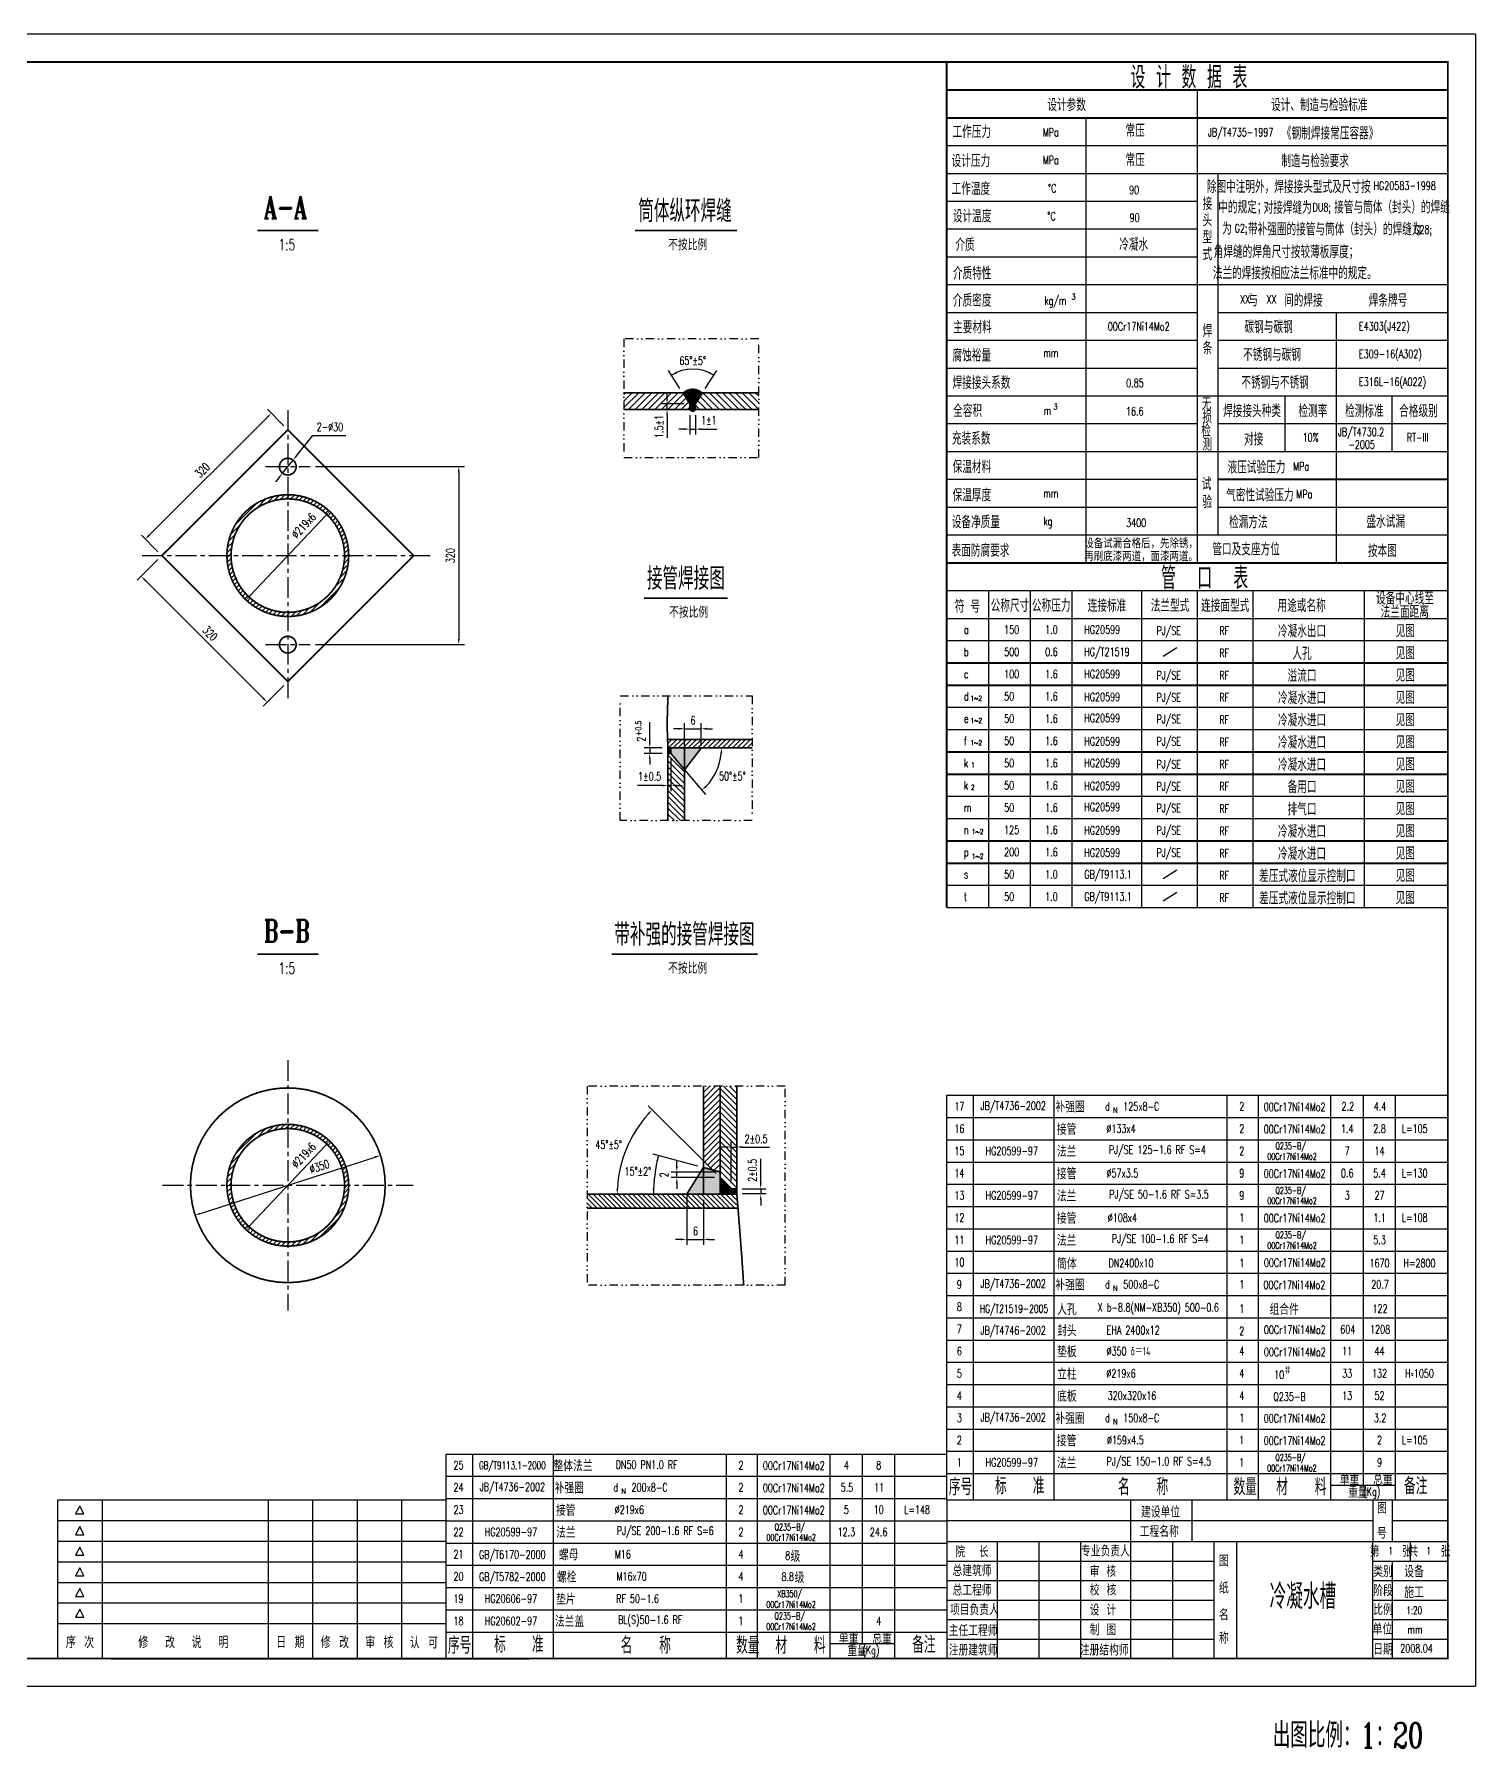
# Model space of a CAD drawing. Extents: x 37280 to 54100, y -24210 to -11888.
# Drawn here: x 43740 to 54100, y -24210 to -11888 of the extents above; entities that cross this region are included whole.
import ezdxf
from ezdxf.enums import TextEntityAlignment as Align

# ---------------------------------------------------------------- set-up
doc = ezdxf.new("R2010")
doc.units = 0
doc.header["$LTSCALE"] = 120
doc.header["$MEASUREMENT"] = 0
doc.linetypes.add('CENTER', pattern=[2, 1.25, -0.25, 0.25, -0.25])
doc.linetypes.add('DIVIDE', pattern=[1.25, 0.5, -0.25, 0, -0.25, 0, -0.25])
doc.layers.get('0').update_dxf_attribs({"linetype": 'CONTINUOUS'})
for name, color, linetype in [('20', 121, 'CONTINUOUS'), ('3', 3, 'DIVIDE'), ('4', 1, 'CENTER'), ('LI', 3, 'CONTINUOUS'), ('PUB_DIM', 3, 'CONTINUOUS'), ('TAB', 7, 'CONTINUOUS'), ('TEXT', 7, 'CONTINUOUS')]:
    doc.layers.add(name, color=color, linetype=linetype)
doc.styles.add('_HZTXT', font='txt.shx', dxfattribs={"width": 0.8, "bigfont": 'HZTXT.shx'})
doc.styles.add('FS64F', font='romant', dxfattribs={"bigfont": 'FS64F'})
doc.styles.add('HZTXT', font='romanc.shx', dxfattribs={"width": 0.7, "bigfont": 'HZTXT.shx'})
doc.styles.add('R2', font='ROMANT', dxfattribs={"width": 0.7, "bigfont": 'HZTXT'})
doc.styles.add('RC', font='romanc', dxfattribs={"width": 0.7, "bigfont": 'hztxt'})
doc.styles.add('ROMANC', font='romanc', dxfattribs={"width": 0.7, "bigfont": 'hztxt'})
doc.styles.add('RS', font='romans', dxfattribs={"width": 0.7, "bigfont": 'hztxt'})
doc.styles.add('TK02', font='txt', dxfattribs={"bigfont": 'hztxt'})

msp = doc.modelspace()

# ---------------------------------------------------------------- hatches: boundary and pattern name
h = msp.add_hatch()
h.set_pattern_fill('ANSI31', color=256, scale=266.666667, style=0)
h.set_pattern_definition([(45, (-11223.78, 11125.86), (-23.570226, 23.570226), [])])
h.paths.add_polyline_path([(48452, -14586), (48452, -14546), (48406, -14466), (47978, -14466), (47978, -14586)])
h = msp.add_hatch()
h.set_pattern_fill('ANSI31', color=256, scale=266.666667, angle=90, style=0)
h.set_pattern_definition([(135, (-11223.78, 11125.86), (-23.570226, -23.570226), [])])
h.paths.add_polyline_path([(48947, -14586), (48947, -14466), (48538, -14466), (48492, -14546), (48492, -14586)])
h = msp.add_hatch()
h.set_pattern_fill('ANSI31', color=256, scale=200, style=0)
h.set_pattern_definition([(45, (-506.66, -5987.03), (-17.67767, 17.67767), [])])
h.paths.add_polyline_path([(45970, -15637), (46000, -15637, 0.414214), (45562, -15199), (45562, -15229, -0.414214)])
h.paths.add_polyline_path([(45562, -15229), (45562, -15199, 0.414214), (45124, -15637), (45154, -15637, -0.414214)])
h.paths.add_polyline_path([(45562, -16075), (45562, -16045, -0.414214), (45154, -15637), (45124, -15637, 0.414214)])
h.paths.add_polyline_path([(45562, -16045), (45562, -16075, 0.414214), (46000, -15637), (45970, -15637, -0.414214)])
h = msp.add_hatch()
h.set_pattern_fill('ANSI31', color=256, scale=200, style=0)
h.set_pattern_definition([(45, (9349.668, -28991.868), (-17.67767, 17.67767), [])])
h.paths.add_polyline_path([(48900, -17020), (48900, -16960), (48414, -16960), (48414, -17020)])
h.paths.add_polyline_path([(48294, -16960), (48294, -17020), (48414, -17020), (48414, -16960)])
h = msp.add_hatch()
h.set_pattern_fill('ANSI31', color=256, scale=240, angle=90, style=0)
h.set_pattern_definition([(135, (-35206.576, -23938.635), (-21.213203, -21.213203), [])])
h.paths.add_polyline_path([(48294, -17543), (48414, -17543), (48414, -17177), (48316, -17060), (48294, -17060)])
h = msp.add_hatch()
h.set_pattern_fill('ANSI31', color=256, scale=240, style=0)
h.set_pattern_definition([(45, (-33981.29, -24090.46), (-21.213203, 21.213203), [])])
h.paths.add_polyline_path([(48549, -19990), (48614, -20055), (48669, -20070), (48669, -19452), (48549, -19452)])
h = msp.add_hatch()
h.set_pattern_fill('ANSI31', color=256, scale=240, angle=90, style=0)
h.set_pattern_definition([(135, (-33981.29, -24090.46), (-21.213203, -21.213203), [])])
h.paths.add_polyline_path([(48789, -19452), (48669, -19452), (48669, -20110), (48749, -20190), (48789, -20190)])
h = msp.add_hatch()
h.set_pattern_fill('ANSI31', color=256, scale=200, style=0)
h.set_pattern_definition([(45, (-506.66, -10514.804), (-17.67767, 17.67767), [])])
h.paths.add_polyline_path([(45970, -20165), (46000, -20165, 0.414214), (45562, -19727), (45562, -19757, -0.414214)])
h.paths.add_polyline_path([(45562, -19757), (45562, -19727, 0.414214), (45124, -20165), (45154, -20165, -0.414214)])
h.paths.add_polyline_path([(45562, -20603), (45562, -20573, -0.414214), (45154, -20165), (45124, -20165, 0.414214)])
h.paths.add_polyline_path([(45562, -20573), (45562, -20603, 0.414214), (46000, -20165), (45970, -20165, -0.414214)])
h = msp.add_hatch()
h.set_pattern_fill('ANSI31', color=256, scale=200, angle=90, style=0)
h.set_pattern_definition([(135, (8855.85, -28422.796), (-17.67767, -17.67767), [])])
h.paths.add_polyline_path([(48211, -20230), (47714, -20230), (47714, -20330), (48429, -20330), (48429, -20230)])
h.paths.add_polyline_path([(48429, -20230), (48429, -20330), (48789, -20330), (48789, -20230)])

# ---------------------------------------------------------------- linework, layer by layer
at = {"color": 7, "lineweight": 40}
for p, q in [((50300, -16008), (50300, -12088)), ((50300, -12288), (53900, -12288)), ((50300, -12488), (53900, -12488)), ((52250, -15088), (53900, -15088)), ((50300, -15688), (53900, -15688)), ((50300, -18168), (50300, -15728)), ((50300, -16408), (53900, -16408)), ((50300, -16568), (53900, -16568)), ((50300, -17048), (53900, -17048)), ((50300, -17208), (53900, -17208)), ((50300, -17688), (53900, -17688)), ((50300, -17848), (53900, -17848))]:
    msp.add_line(p, q, dxfattribs=at)
at = {"color": 7}
for p, q in [((52100, -15688), (52100, -12288)), ((51300, -15688), (51300, -12488)), ((50300, -12688), (53900, -12688)), ((50300, -12888), (53900, -12888)), ((52250, -15488), (52250, -12888)), ((50300, -13088), (52100, -13088)), ((50300, -13288), (52100, -13288)), ((50300, -13488), (52100, -13488)), ((50300, -13688), (53900, -13688)), ((50300, -13888), (52100, -13888)), ((52250, -13888), (53900, -13888)), ((52250, -13888), (53900, -13888)), ((53100, -15688), (53100, -13888)), ((50300, -14088), (52100, -14088)), ((52250, -14088), (53900, -14088)), ((50300, -14288), (52100, -14288)), ((52250, -14288), (53900, -14288)), ((50300, -14488), (52100, -14488)), ((52100, -14488), (53900, -14488)), ((52730, -14888), (52730, -14488)), ((53500, -14888), (53500, -14488)), ((50300, -14688), (52100, -14688)), ((52250, -14688), (53900, -14688)), ((52250, -14688), (53900, -14688)), ((50300, -14888), (53900, -14888)), ((50300, -15088), (52100, -15088)), ((52250, -15088), (53900, -15088)), ((50300, -15288), (52100, -15288)), ((52250, -15288), (53900, -15288)), ((50300, -15488), (52100, -15488)), ((52100, -15488), (53900, -15488)), ((50300, -15888), (53900, -15888)), ((50600, -18168), (50600, -15888)), ((50900, -18168), (50900, -15888)), ((51200, -18168), (51200, -15888)), ((51700, -18168), (51700, -15888)), ((52100, -18168), (52100, -15888)), ((52500, -18168), (52500, -15888)), ((53300, -18168), (53300, -15888)), ((50300, -16088), (53900, -16088)), ((50300, -16248), (53900, -16248)), ((50300, -16728), (53900, -16728)), ((50300, -16888), (53900, -16888)), ((50300, -17368), (53900, -17368)), ((50300, -17528), (53900, -17528)), ((50300, -18008), (53900, -18008)), ((50300, -18168), (53900, -18168))]:
    msp.add_line(p, q, dxfattribs=at)
for p, q in [((48381, -14434), (48299, -14306)), ((48563, -14434), (48645, -14306)), ((48288, -14506), (48288, -14466)), ((45415, -14641), (44566, -15490)), ((45534, -14704), (45415, -14585)), ((48412, -14546), (48248, -14546)), ((48412, -14586), (48248, -14586)), ((48288, -14586), (48288, -14546)), ((48288, -14626), (48288, -14791)), ((48452, -14626), (48452, -14767)), ((48492, -14626), (48492, -14767)), ((45625, -14919), (45743, -14773)), ((45743, -14773), (45980, -14773)), ((48412, -14727), (48372, -14727)), ((48452, -14727), (48492, -14727)), ((48532, -14727), (48647, -14727)), ((45524, -15044), (45600, -14950)), ((45762, -14997), (46831, -14997)), ((45499, -15075), (45474, -15106)), ((46791, -15037), (46791, -16237)), ((45289, -15926), (45835, -15348)), ((44629, -15609), (44510, -15490)), ((44629, -15665), (44480, -15814)), ((44536, -15814), (45385, -16663)), ((45762, -16277), (46831, -16277)), ((51854, -16360), (51953, -16297)), ((45534, -16571), (45385, -16719)), ((48163, -16980), (48163, -16835)), ((48414, -17183), (48414, -16842)), ((48534, -17006), (48534, -16842)), ((48374, -16882), (48334, -16882)), ((48414, -16882), (48534, -16882)), ((48574, -16882), (48614, -16882)), ((48254, -17020), (48123, -17020)), ((48254, -17060), (48123, -17060)), ((48163, -17020), (48163, -17060)), ((48163, -17100), (48163, -17140)), ((48294, -17106), (48294, -17293)), ((48316, -17088), (48316, -17330)), ((48414, -17177), (48564, -17355)), ((48254, -17290), (48075, -17290)), ((48316, -17290), (48294, -17290)), ((48356, -17290), (48396, -17290)), ((51854, -17960), (51953, -17897)), ((51854, -18120), (51953, -18057)), ((50300, -22428), (50300, -19518)), ((50300, -19518), (53901, -19518)), ((50491, -22428), (50491, -19518)), ((51071, -22428), (51071, -19518)), ((52315, -22428), (52315, -19518)), ((52539, -22428), (52539, -19518)), ((53060, -22428), (53060, -19518)), ((53293, -22323), (53293, -19518)), ((53525, -22428), (53525, -19518)), ((48640, -20081), (48153, -19594)), ((50300, -19678), (53901, -19678)), ((50300, -19838), (53901, -19838)), ((45289, -20454), (45835, -19876)), ((48510, -20027), (48188, -19941)), ((48709, -19890), (48669, -19890)), ((48749, -20150), (48749, -19850)), ((48749, -19890), (48789, -19890)), ((48789, -20150), (48789, -19850)), ((48829, -19890), (49025, -19890)), ((44934, -20368), (46190, -19962)), ((48629, -20070), (48318, -20070)), ((48358, -20030), (48358, -19990)), ((48358, -20110), (48358, -20070)), ((48961, -20150), (48961, -19974)), ((50300, -19998), (53901, -19998)), ((48629, -20110), (48318, -20110)), ((48358, -20150), (48358, -20190)), ((48829, -20190), (49001, -20190)), ((48961, -20190), (48961, -20230)), ((50300, -20158), (53901, -20158)), ((48171, -20230), (47940, -20230)), ((48589, -20230), (48211, -20230)), ((48429, -20230), (48429, -20594)), ((48549, -20270), (48549, -20594)), ((48829, -20224), (49001, -20224)), ((48961, -20270), (48961, -20310)), ((50300, -20318), (53901, -20318)), ((48389, -20554), (48349, -20554)), ((48429, -20554), (48549, -20554)), ((48589, -20554), (48629, -20554)), ((50300, -20478), (53901, -20478)), ((50300, -20638), (53901, -20638)), ((50300, -20798), (53901, -20798)), ((50300, -20958), (53901, -20958)), ((50300, -21118), (53901, -21118)), ((50300, -21278), (53901, -21278)), ((50300, -21438), (53901, -21438)), ((50300, -21598), (53901, -21598)), ((50300, -21758), (53901, -21758)), ((50300, -21918), (53901, -21918)), ((46700, -22098), (50301, -22098)), ((46700, -23568), (46700, -22098)), ((46891, -23568), (46891, -22098)), ((47471, -23568), (47471, -22098)), ((48715, -23568), (48715, -22098)), ((48939, -23568), (48939, -22098)), ((49460, -23568), (49460, -22098)), ((49693, -23463), (49693, -22098)), ((49925, -23568), (49925, -22098)), ((50300, -22078), (53901, -22078)), ((46700, -22258), (50301, -22258)), ((50300, -22238), (53901, -22238)), ((46700, -22418), (50301, -22418)), ((53525, -22323), (53060, -22323)), ((50300, -22428), (53900, -22428)), ((51620, -22428), (51620, -23568)), ((52060, -22428), (52060, -22728)), ((53360, -22428), (53360, -22728)), ((53500, -22428), (53500, -22728)), ((53900, -22428), (53900, -23568)), ((46700, -22578), (50301, -22578)), ((53360, -22578), (50300, -22578)), ((53900, -22578), (53500, -22578)), ((46700, -22738), (50301, -22738)), ((50660, -22728), (50660, -23568)), ((50960, -22728), (50960, -23568)), ((51260, -22728), (51260, -23568)), ((51920, -22728), (51920, -23568)), ((52380, -22728), (52380, -23568)), ((53630, -22728), (53630, -22868)), ((46700, -22898), (50301, -22898)), ((50300, -22868), (52220, -22868)), ((53360, -22868), (53900, -22868)), ((53500, -22868), (53500, -23568)), ((50300, -23008), (52220, -23008)), ((53360, -23008), (53900, -23008)), ((46700, -23058), (50301, -23058)), ((50300, -23148), (52220, -23148)), ((53360, -23148), (53900, -23148)), ((46700, -23218), (50301, -23218)), ((50300, -23288), (52220, -23288)), ((53360, -23288), (53900, -23288)), ((46700, -23378), (50301, -23378)), ((49925, -23463), (49460, -23463)), ((50300, -23428), (52220, -23428)), ((53360, -23428), (53900, -23428)), ((44295, -23572), (50300, -23568))]:
    msp.add_line(p, q)
for points, const_width in [([(45343, -13299), (45782, -13299)], 12), ([(48057, -13299), (48790, -13299)], 12), ([(47978, -14466), (48947, -14466)], 12), ([(48452, -14546), (48403, -14468)], 12), ([(48492, -14546), (48542, -14468)], 12), ([(47978, -14586), (48947, -14586)], 12), ([(48452, -14546), (48452, -14586)], 12), ([(48452, -14546), (48492, -14546)], 12), ([(48492, -14546), (48492, -14586)], 12), ([(48122, -15942), (48724, -15942)], 12), ([(48900, -16960), (48294, -16960)], 12), ([(48294, -17020), (48294, -17543)], 12), ([(48900, -17020), (48294, -17020)], 12), ([(48316, -17060), (48294, -17060)], 12), ([(48316, -17020), (48316, -17060)], 12), ([(48316, -17060), (48414, -17177)], 12), ([(48534, -17020), (48414, -17177)], 12), ([(45343, -18502), (45782, -18502)], 12), ([(47889, -18502), (48939, -18502)], 12), ([(48789, -19452), (48789, -20230)], 12), ([(48549, -20037), (48429, -20230)], 12), ([(48669, -20070), (48549, -20037)], 12), ([(48749, -20190), (48669, -20110)], 12), ([(48749, -20190), (48749, -20230)], 12), ([(48749, -20190), (48789, -20190)], 12), ([(47714, -20230), (48789, -20230)], 12), ([(47714, -20330), (48798, -20330)], 12), ([(50300, -22428), (50300, -23568)], 10), ([(50300, -22428), (53900, -22428)], 10), ([(50300, -22728), (53900, -22728)], 10), ([(52220, -22728), (52220, -23568)], 10), ([(53360, -22728), (53360, -23568)], 10)]:
    msp.add_lwpolyline(points, dxfattribs=dict(const_width=const_width))
at = {"const_width": 12}
for points in [[(48538, -14466, 0.379673), (48406, -14466, 2.633843)], [(48492, -14586, -0.565762), (48452, -14586, 0.565762)], [(45622, -14997, -1), (45502, -14997, -1), (45622, -14997, 1)], [(46000, -15637, 1), (45124, -15637, 1), (46000, -15637, -1)], [(45622, -16277, 1), (45502, -16277, 1), (45622, -16277, -1)], [(48294, -17020, -0.02784), (48295, -16646, -0.02784)], [(46000, -20165, 1), (45124, -20165, 1), (46000, -20165, -1)], [(48789, -20224, -0.005145), (48839, -20884, -0.005145)]]:
    msp.add_lwpolyline(points, format="xyb", dxfattribs=at)
msp.add_lwpolyline([(46467, -15637), (45562, -14732), (44657, -15637), (45562, -16542)], close=True, dxfattribs=at)
for points in [[(45970, -15637, 12, 12, 1), (45154, -15637, 12, 12, 1)], [(46262, -20165, 12, 12, 1), (44862, -20165, 12, 12, 1)], [(45970, -20165, 12, 12, 1), (45154, -20165, 12, 12, 1)]]:
    msp.add_lwpolyline(points, format="xyseb", close=True)
for points in [[(48414, -17020, 12, 12, 0), (48414, -17543, 12, 12, 0)], [(48549, -19452, 12, 12, 0), (48549, -20230, 12, 12, 0)], [(48669, -19452, 12, 12, 0), (48669, -20230, 12, 12, 0)]]:
    msp.add_lwpolyline(points, format="xyseb")
for centre, radius, start, end in [((48472, -14581), 285, 57.8509, 122.1491), ((48282, -17020), 398, 315.8426, 354.2349), ((48789, -20230), 859, 137.6681, 177.3319), ((49266, -20230), 1076, 165, 180)]:
    msp.add_arc(centre, radius, start, end)
for points in [[(48359, -14326), (48353, -14315), (48321, -14340)], [(48592, -14315), (48586, -14326), (48624, -14340)], [(48281, -14506), (48294, -14506), (48288, -14546)], [(48406, -14466), (48472, -14466), (48472, -14441)], [(48452, -14546), (48492, -14546), (48406, -14466), (48538, -14466)], [(48472, -14441), (48472, -14466), (48538, -14466)], [(48538, -14466), (48538, -14466), (48538, -14466)], [(45410, -14637), (45419, -14646), (45443, -14613)], [(48281, -14626), (48294, -14626), (48288, -14586)], [(48452, -14586), (48492, -14586), (48452, -14546), (48492, -14546)], [(48412, -14721), (48412, -14734), (48452, -14727)], [(48532, -14721), (48532, -14734), (48492, -14727)], [(45620, -14915), (45630, -14923), (45600, -14950)], [(46784, -15037), (46797, -15037), (46791, -14997)], [(45494, -15071), (45504, -15079), (45524, -15044)], [(45830, -15343), (45840, -15352), (45863, -15319)], [(44561, -15485), (44571, -15495), (44538, -15518)], [(44541, -15810), (44532, -15819), (44508, -15786)], [(45284, -15922), (45294, -15931), (45261, -15956)], [(46784, -16237), (46797, -16237), (46791, -16277)], [(45390, -16658), (45380, -16668), (45413, -16691)], [(48374, -16875), (48374, -16889), (48414, -16882)], [(48574, -16875), (48574, -16889), (48534, -16882)], [(48157, -16980), (48170, -16980), (48163, -17020)], [(48157, -17100), (48170, -17100), (48163, -17060)], [(48294, -17020), (48294, -17060), (48316, -17020), (48316, -17060)], [(48316, -17020), (48316, -17060), (48534, -17020), (48414, -17177)], [(48671, -17060), (48685, -17060), (48680, -17020)], [(48254, -17297), (48254, -17284), (48294, -17290)], [(48356, -17297), (48356, -17284), (48316, -17290)], [(48572, -17302), (48563, -17292), (48538, -17324)], [(48149, -19646), (48158, -19656), (48181, -19622)], [(45830, -19871), (45840, -19880), (45863, -19846)], [(46188, -19956), (46192, -19969), (46228, -19950)], [(48223, -19991), (48210, -19988), (48226, -19951)], [(48709, -19883), (48709, -19897), (48749, -19890)], [(48829, -19883), (48829, -19897), (48789, -19890)], [(48352, -20030), (48365, -20030), (48358, -20070)], [(48429, -20230), (48549, -20037), (48669, -20230), (48669, -20070)], [(47937, -20190), (47924, -20189), (47930, -20230)], [(48184, -20189), (48197, -20190), (48190, -20230)], [(48352, -20150), (48365, -20150), (48358, -20110)], [(48669, -20230), (48669, -20110), (48750, -20230), (48753, -20190)], [(48753, -20230), (48753, -20190), (48789, -20224), (48789, -20190)], [(48955, -20150), (48968, -20150), (48961, -20190)], [(48955, -20270), (48968, -20270), (48961, -20230)], [(44932, -20361), (44936, -20374), (44896, -20380)], [(45284, -20450), (45294, -20459), (45261, -20483)], [(48389, -20548), (48389, -20561), (48429, -20554)], [(48589, -20548), (48589, -20561), (48549, -20554)]]:
    msp.add_solid(points)
at = {"layer": '3'}
for p, q in [((48947, -14077), (47978, -14077)), ((47978, -14077), (47978, -14932)), ((48947, -14932), (48947, -14077)), ((47978, -14932), (48947, -14932)), ((47952, -16646), (48900, -16646)), ((47952, -17543), (47952, -16646)), ((48900, -16646), (48900, -17543)), ((48900, -17543), (47952, -17543)), ((47714, -19452), (47714, -20884)), ((49136, -19452), (47714, -19452)), ((49136, -20884), (49136, -19452)), ((49136, -20884), (47714, -20884))]:
    msp.add_line(p, q, dxfattribs=at)
at = {"layer": '4'}
for p, q in [((45562, -14591), (45562, -16684)), ((45402, -14997), (45722, -14997)), ((44515, -15637), (46609, -15637)), ((45402, -16277), (45722, -16277)), ((45562, -19265), (45562, -21065)), ((44662, -20165), (46462, -20165))]:
    msp.add_line(p, q, dxfattribs=at)
at = {"layer": 'PUB_DIM'}
for points in [[(44036, -22529), (44096, -22529), (44066, -22472), (44066, -22472)], [(44036, -22678), (44096, -22678), (44066, -22620), (44066, -22620)], [(44036, -22826), (44096, -22826), (44066, -22768), (44066, -22768)], [(44036, -22974), (44096, -22974), (44066, -22916), (44066, -22916)], [(44036, -23122), (44096, -23122), (44066, -23065), (44066, -23065)], [(44036, -23270), (44096, -23270), (44066, -23213), (44066, -23213)]]:
    msp.add_lwpolyline(points, close=True, dxfattribs=at)
at = {"layer": 'TAB'}
for p, q in [((54100, -11888), (37280, -11888)), ((54100, -11888), (54100, -23768)), ((43908, -22428), (46700, -22428)), ((43908, -23568), (43908, -22428)), ((44228, -22428), (44228, -23568)), ((45420, -22428), (45420, -23568)), ((45740, -22428), (45740, -23568)), ((46060, -22428), (46060, -23568)), ((46380, -22428), (46380, -23568)), ((43908, -22576), (46700, -22576)), ((43908, -22724), (46700, -22724)), ((43908, -22872), (46700, -22872)), ((43908, -23021), (46700, -23021)), ((43908, -23169), (46700, -23169)), ((43908, -23317), (46700, -23317)), ((37280, -23768), (54100, -23768))]:
    msp.add_line(p, q, dxfattribs=at)
at = {"layer": 'TAB', "const_width": 14}
msp.add_lwpolyline([(37780, -23568), (53900, -23568), (53900, -12088), (37780, -12088)], close=True, dxfattribs=at)

# ---------------------------------------------------------------- texts
at = {"width": 0.7}
for s, height, style, p in [('A-A', 160, 'R2', (45390, -13212)), ('筒体纵环焊缝', 160, 'R2', (48081, -13239)), ('1:5', 80, 'R2', (45494, -13441)), ('不按比例', 80, 'R2', (48296, -13441)), ('接管焊接图', 160, 'R2', (48143, -15882)), ('不按比例', 80, 'R2', (48303, -16084)), ('B-B', 160, 'R2', (45390, -18415)), ('带补强的接管焊接图', 160, 'R2', (47909, -18442)), ('1:5', 80, 'R2', (45494, -18644)), ('不按比例', 80, 'R2', (48296, -18644)), ('序号', 120, 'RS', (50313, -22394)), ('标   准', 120, 'RS', (50645, -22387)), (' 名   称', 120, 'RS', (51472, -22394)), (' 数量', 120, 'RS', (52302, -22394)), (' 材   料', 120, 'RS', (52609, -22394)), (' 单重', 80, 'RS', (53085, -22321)), (' 总重', 80, 'RS', (53325, -22321)), ('备注', 120, 'RS', (53585, -22388)), (' 重量', 80, 'RS', (53146, -22413)), ('冷凝水槽', 180, 'FS64F', (52619, -23212)), ('序号', 120, 'RS', (46713, -23534)), ('标   准', 120, 'RS', (47045, -23527)), (' 名   称', 120, 'RS', (47897, -23534)), (' 数量', 120, 'RS', (48727, -23534)), (' 材   料', 120, 'RS', (49009, -23534)), (' 单重', 80, 'RS', (49485, -23461)), (' 总重', 80, 'RS', (49725, -23461)), ('备注', 120, 'RS', (50050, -23528)), (' 重量', 80, 'RS', (49546, -23553)), ('出图比例：1：20', 180, 'RC', (52642, -24210))]:
    msp.add_text(s, height=height, dxfattribs=dict(at, style=style)).set_placement(p)
at = {"color": 7, "linetype": 'ByBlock', "style": 'RC', "width": 0.7}
for s, p in [('1', (53489, -22794)), ('1', (53762, -22794)), ('1:20', (53658, -23222))]:
    msp.add_text(s, height=54, dxfattribs=at).set_placement(p, align=Align.MIDDLE)
at = {"char_height": 60, "attachment_point": 5, "style": 'RC'}
for s, insert in [('65%%d±5%%D', (48472, -14235)), ('\\A1;1±1', (48588, -14663)), ('\\A1;2-%%c30', (45865, -14712)), ('2±0.5', (48928, -19832))]:
    msp.add_mtext(s, dxfattribs=dict(at, insert=insert))
for s, insert, rotation in [('1.5±1', (48230, -14709), 90), ('\\A1;320', (44948, -15023), 45), ('\\A1;%%c219x6', (45676, -15421), 46.6342), ('\\A1;320', (46731, -15637), 90), ('\\A1;320', (45003, -16196), 315), ('\\A1;%%c219x6', (45676, -19949), 46.6342), ('\\A1;%%c350', (45789, -20030), 17.8778), ('\\A1;2', (48267, -20090), 90)]:
    msp.add_mtext(s, dxfattribs=dict(at, insert=insert, rotation=rotation))
at = {"attachment_point": 1}
for s, insert, char_height, width, style in [('盛水试漏', (53315, -15347), 90, 492.06, 'RC'), ('N', (51494, -19605), 40, 104.57, 'ROMANC'), ('N', (51494, -20885), 40, 104.57, 'ROMANC'), ('N', (51494, -21845), 40, 104.57, 'ROMANC'), ('N', (47960, -22345), 40, 104.57, 'ROMANC')]:
    msp.add_mtext(s, dxfattribs=dict(at, insert=insert, char_height=char_height, width=width, style=style))
at = {"color": 7, "attachment_point": 5, "rotation": 90, "style": 'ROMANC'}
for s, insert, char_height in [('+0.5', (48082, -16879), 40), ('\\A1;2', (48103, -16957), 60), ('2±0.5', (48901, -20058), 60)]:
    msp.add_mtext(s, dxfattribs=dict(at, insert=insert, char_height=char_height))
at = {"color": 7, "char_height": 60, "attachment_point": 5, "style": 'ROMANC'}
for s, insert in [('\\A1;6', (48474, -16822)), ('1±0.5', (48163, -17224)), ('50%%D±5%%d', (48757, -17223)), ('45%%D±5%%d', (47868, -19873)), ('15%%D±2%%d', (48078, -20065)), ('\\A1;6', (48493, -20494))]:
    msp.add_mtext(s, dxfattribs=dict(at, insert=insert))
at = {"layer": '20', "color": 7, "style": 'ROMANC', "width": 0.7}
for s, height, p in [('MPa ', 60, (50988, -12622)), ('常压', 90, (51584, -12626)), ('JB/T4735-1997', 60, (52176, -12622)), ('MPa ', 60, (50988, -12822)), ('常压', 90, (51584, -12837)), (' %%dC', 60, (50998, -13025)), ('90', 60, (51609, -13037)), ('HG20583-1998', 60, (53366, -13007)), ('%%dC', 60, (51022, -13226)), ('90', 60, (51613, -13237)), ('DU8;', 60, (52928, -13162)), ('G2;', 60, (52368, -13313)), ('G28;', 60, (53658, -13322)), ('kg/m', 60, (51000, -13833)), ('3', 40, (51195, -13795)), ('XX', 60, (52407, -13825)), ('XX', 60, (52597, -13825)), ('00Cr17Ni14Mo2', 60, (51456, -14019)), ('E4303(J422)', 60, (53261, -14017)), ('mm ', 60, (50993, -14209)), ('E309-16(A302)', 60, (53261, -14217)), ('0.85', 60, (51588, -14426)), ('E316L-16(A022)', 60, (53261, -14417)), ('m', 60, (50996, -14624)), ('3', 40, (51065, -14586)), ('16.6', 60, (51587, -14629)), ('10%', 60, (52856, -14817)), ('JB/T4730.2', 60, (53110, -14777)), ('RT-III', 60, (53605, -14817)), ('-2005', 60, (53185, -14868)), ('MPa ', 60, (52788, -15025)), ('mm ', 60, (50993, -15219)), ('MPa ', 60, (52811, -15225)), ('kg', 60, (50993, -15419)), ('3400', 60, (51588, -15431)), ('150', 60, (50711, -16199)), ('1.0', 60, (51006, -16199)), ('HG20599', 60, (51287, -16199)), ('PJ/SE', 60, (51806, -16207)), ('a', 60, (50422, -16199)), ('RF', 60, (52258, -16207)), ('b', 60, (50422, -16359)), ('500', 60, (50711, -16359)), ('0.6', 60, (51006, -16359)), ('HG/T21519', 60, (51287, -16359)), ('RF', 60, (52258, -16367)), ('c', 60, (50422, -16519)), ('100', 60, (50711, -16519)), ('1.6', 60, (51006, -16519)), ('HG20599', 60, (51287, -16519)), ('PJ/SE', 60, (51806, -16527)), ('RF', 60, (52258, -16527)), ('d', 60, (50422, -16679)), ('50', 60, (50711, -16679)), ('1.6', 60, (51006, -16679)), ('HG20599', 60, (51287, -16683)), ('PJ/SE', 60, (51806, -16687)), ('RF', 60, (52258, -16687)), ('1~2', 36, (50468, -16681)), ('e', 60, (50422, -16839)), ('1~2', 36, (50468, -16841)), ('50', 60, (50711, -16839)), ('1.6', 60, (51006, -16839)), ('HG20599', 60, (51287, -16835)), ('PJ/SE', 60, (51806, -16843)), ('RF', 60, (52258, -16847)), ('f', 60, (50422, -16999)), ('1~2', 36, (50468, -17001)), ('50', 60, (50711, -16999)), ('1.6', 60, (51006, -16999)), ('HG20599', 60, (51287, -17003)), ('PJ/SE', 60, (51806, -17003)), ('RF', 60, (52258, -17007)), ('k', 60, (50422, -17159)), ('1', 36, (50473, -17161)), ('50', 60, (50711, -17159)), ('1.6', 60, (51006, -17159)), ('HG20599', 60, (51287, -17159)), ('PJ/SE', 60, (51806, -17167)), ('RF', 60, (52258, -17167)), ('k', 60, (50422, -17319)), ('2', 36, (50473, -17321)), ('50', 60, (50711, -17319)), ('1.6', 60, (51006, -17319)), ('HG20599', 60, (51287, -17323)), ('PJ/SE', 60, (51806, -17327)), ('RF', 60, (52258, -17327)), ('m', 60, (50422, -17479)), ('50', 60, (50711, -17479)), ('1.6', 60, (51006, -17479)), ('HG20599', 60, (51287, -17475)), ('PJ/SE', 60, (51806, -17483)), ('RF', 60, (52258, -17487)), ('n', 60, (50422, -17639)), ('1~2', 36, (50478, -17641)), ('125', 60, (50711, -17639)), ('1.6', 60, (51006, -17639)), ('HG20599', 60, (51287, -17643)), ('PJ/SE', 60, (51806, -17643)), ('RF', 60, (52258, -17647)), ('200', 60, (50711, -17799)), ('1.6', 60, (51006, -17799)), ('HG20599', 60, (51287, -17803)), ('PJ/SE', 60, (51806, -17803)), ('p', 60, (50422, -17799)), ('1~2', 36, (50478, -17818)), ('RF', 60, (52258, -17807)), ('s', 60, (50422, -17959)), ('50', 60, (50711, -17959)), ('1.0', 60, (51006, -17959)), ('GB/T9113.1', 60, (51287, -17959)), ('RF', 60, (52258, -17967)), ('t', 60, (50422, -18119)), ('50', 60, (50711, -18119)), ('1.0', 60, (51006, -18119)), ('GB/T9113.1', 60, (51287, -18119)), ('RF', 60, (52258, -18127))]:
    msp.add_text(s, height=height, dxfattribs=at).set_placement(p)
at = {"layer": '20', "style": 'ROMANC', "width": 0.7}
for p in [(53292, -22398), (49692, -23538)]:
    msp.add_text('(Kg)', height=60, dxfattribs=at).set_placement(p)
at = {"layer": 'LI', "color": 7, "width": 0.7}
for s, height, style, p in [('设 计 数 据 表', 160, 'FS64F', (52039, -12190)), ('设计参数', 90, 'RC', (51160, -12391)), ('设计、制造与检验标准', 90, 'RC', (52976, -12391)), ('工作压力', 90, 'RC', (50478, -12585)), ('《钢制焊接常压容器》', 90, 'RC', (53054, -12595)), ('设计压力', 90, 'RC', (50472, -12794)), ('制造与检验要求', 90, 'RC', (52946, -12794)), ('除图中注明外，焊接接头型式及尺寸按           ', 90, 'RC', (52994, -12981)), ('工作温度', 90, 'RC', (50472, -12994)), ('接', 90, 'RC', (52172, -13102)), ('设计温度', 90, 'RC', (50481, -13191)), ('头', 90, 'RC', (52172, -13221)), ('中的规定；', 90, 'RC', (52423, -13131)), ('对接焊缝为', 90, 'RC', (52749, -13130)), ('接管与筒体（封头）的焊缝', 90, 'RC', (53499, -13127)), ('型', 90, 'RC', (52172, -13344)), ('为', 90, 'RC', (52313, -13280)), ('带补强圈的接管与筒体（封头）的焊缝为', 90, 'RC', (53087, -13285)), ('介质', 90, 'RC', (50430, -13397)), ('冷凝水', 90, 'RC', (51642, -13395)), ('式', 90, 'RC', (52172, -13465)), ('角焊缝的焊角尺寸按较薄板厚度；', 90, 'RC', (52737, -13452)), ('介质特性', 90, 'RC', (50481, -13602)), ('法兰的焊接按相应法兰标准中的规定。', 90, 'RC', (52800, -13600)), ('介质密度', 90, 'RC', (50481, -13797)), ('与    间的焊接', 90, 'RC', (52733, -13797)), ('焊条牌号', 90, 'RC', (53470, -13797)), ('主要材料', 90, 'RC', (50483, -13990)), ('焊', 90, 'RC', (52172, -14017)), ('碳钢与碳钢', 90, 'RC', (52612, -13988)), ('腐蚀裕量', 90, 'RC', (50478, -14193)), ('条', 90, 'RC', (52172, -14140)), ('不锈钢与碳钢', 90, 'RC', (52636, -14188)), ('焊接接头系数', 90, 'RC', (50548, -14389)), ('不锈钢与不锈钢', 90, 'RC', (52658, -14388)), (' 无  ', 90, 'RC', (52187, -14544)), ('全容积', 90, 'RC', (50448, -14591)), ('损', 90, 'RC', (52171, -14636)), ('焊接接头种类', 90, 'RC', (52493, -14592)), ('检测率', 90, 'RC', (52930, -14592)), ('检测标准', 90, 'RC', (53300, -14592)), ('合格级别', 90, 'RC', (53689, -14592)), ('充装系数', 90, 'RC', (50474, -14790)), ('检  ', 90, 'RC', (52205, -14733)), ('测', 90, 'RC', (52171, -14833)), ('对接', 90, 'RC', (52505, -14795)), ('保温材料', 90, 'RC', (50479, -14994)), ('液压试验压力', 90, 'RC', (52525, -14997)), ('保温厚度', 90, 'RC', (50479, -15197)), ('试', 90, 'RC', (52166, -15117)), ('气密性试验压力', 90, 'RC', (52549, -15197)), ('验', 90, 'RC', (52171, -15246)), ('设备净质量', 90, 'RC', (50508, -15391)), ('检漏方法', 90, 'RC', (52466, -15391)), ('设备试漏合格后，先除锈，', 72, 'RC', (51695, -15545)), ('表面防腐要求', 90, 'RC', (50541, -15596)), ('再刷底漆两道，面漆两道。', 72, 'RC', (51695, -15639)), ('管口及支座方位', 90, 'RC', (52450, -15586)), ('按本图', 90, 'RC', (53429, -15598)), ('管  口  表', 160, 'FS64F', (52152, -15790)), ('设备中心线至', 90, 'RC', (53592, -15939)), ('符 号', 90, 'RC', (50447, -15998)), ('公称尺寸', 90, 'RC', (50753, -15992)), ('公称压力', 90, 'RC', (51049, -15992)), ('连接标准', 90, 'RC', (51450, -15992)), ('法兰型式', 90, 'RC', (51903, -15992)), ('连接面型式', 90, 'RC', (52300, -15992)), ('用途或名称', 90, 'RC', (52849, -15992)), ('法兰面距离 ', 90, 'RC', (53612, -16036)), ('冷凝水出口', 90, 'RC', (52852, -16176)), ('见图', 90, 'RC', (53594, -16176)), ('人孔', 90, 'RC', (52852, -16336)), ('见图', 90, 'RC', (53594, -16336)), ('溢流口', 90, 'RC', (52852, -16496)), ('见图', 90, 'RC', (53594, -16496)), ('冷凝水进口', 90, 'RC', (52852, -16656)), ('见图', 90, 'RC', (53594, -16656)), ('冷凝水进口', 90, 'RC', (52852, -16816)), ('见图', 90, 'RC', (53594, -16816)), ('冷凝水进口', 90, 'RC', (52852, -16976)), ('见图', 90, 'RC', (53594, -16976)), ('冷凝水进口', 90, 'RC', (52852, -17136)), ('见图', 90, 'RC', (53594, -17136)), ('备用口', 90, 'RC', (52852, -17296)), ('见图', 90, 'RC', (53594, -17296)), ('排气口', 90, 'RC', (52852, -17456)), ('见图', 90, 'RC', (53594, -17456)), ('冷凝水进口', 90, 'RC', (52852, -17616)), ('见图', 90, 'RC', (53594, -17616)), ('冷凝水进口', 90, 'RC', (52852, -17776)), ('见图', 90, 'RC', (53594, -17776)), ('差压式液位显示控制口', 90, 'RC', (52890, -17936)), ('见图', 90, 'RC', (53594, -17936)), ('差压式液位显示控制口', 90, 'RC', (52890, -18096)), ('见图', 90, 'RC', (53594, -18096))]:
    msp.add_text(s, height=height, dxfattribs=dict(at, style=style)).set_placement(p, align=Align.MIDDLE)
at = {"layer": 'TAB', "color": 3}
for s, height, style, width, p in [('建设单位', 80, 'TK02', 0.7, (51835, -22510)), ('图', 80, 'TK02', 0.7, (53426, -22485)), ('工程名称', 80, 'TK02', 0.7, (51826, -22650)), ('号', 80, 'TK02', 0.7, (53426, -22665)), ('院  长', 80, 'TK02', 0.7, (50480, -22796)), ('专业负责人', 80, 'TK02', 0.7, (51439, -22791)), ('第   张', 80, 'TK02', 0.7, (53490, -22793)), ('共   张', 80, 'TK02', 0.7, (53767, -22793)), ('总建筑师', 80, 'TK02', 0.7, (50480, -22932)), ('审 核', 80, 'TK02', 0.7, (51421, -22937)), ('图', 80, 'TK02', 0.7, (52290, -22863)), ('类别', 80, 'TK02', 0.7, (53434, -22938)), ('设备', 84.7, 'HZTXT', 0.7, (53657, -22938)), ('总工程师', 80, 'TK02', 0.7, (50480, -23072)), ('校 核', 80, 'TK02', 0.7, (51422, -23071)), ('纸', 80, 'TK02', 0.7, (52290, -23057)), ('阶段', 80, 'TK02', 0.7, (53434, -23075)), ('施工', 84.7, 'HZTXT', 0.7, (53657, -23087)), ('项目负责人', 80, 'TK02', 0.7, (50497, -23213)), ('设 计', 80, 'TK02', 0.7, (51421, -23215)), ('名', 80, 'TK02', 0.7, (52290, -23250)), ('比例', 80, 'TK02', 0.7, (53434, -23212)), ('序 次', 84.7, '_HZTXT', 0.8, (44068, -23447)), ('修  改  说  明', 84.7, '_HZTXT', 0.8, (44811, -23447)), ('日 期', 84.7, '_HZTXT', 0.8, (45580, -23447)), ('修 改', 84.7, '_HZTXT', 0.8, (45900, -23447)), ('审 核', 84.7, '_HZTXT', 0.8, (46220, -23447)), ('认 可', 84.7, '_HZTXT', 0.8, (46540, -23450)), ('主任工程师', 80, 'TK02', 0.7, (50488, -23363)), ('制 图', 80, 'TK02', 0.7, (51421, -23357)), ('称', 80, 'TK02', 0.7, (52290, -23417)), ('单位', 80, 'TK02', 0.7, (53430, -23352)), ('mm', 60, 'RC', 0.7, (53664, -23359)), ('注册建筑师', 80, 'TK02', 0.7, (50488, -23503)), ('注册结构师', 80, 'TK02', 0.7, (51430, -23503)), ('日期', 80, 'TK02', 0.7, (53434, -23498)), ('2008.04', 60, 'RC', 0.7, (53675, -23495))]:
    msp.add_text(s, height=height, dxfattribs=dict(at, style=style, width=width)).set_placement(p, align=Align.MIDDLE)
at = {"layer": 'TEXT', "color": 7, "style": 'RC', "width": 0.7}
for s, height, p in [('17', 60, (50389, -19598)), ('JB/T4736-2002', 60, (50776, -19598)), ('补强圈', 80, (51185, -19598)), ('d   125x8-C', 60, (51631, -19598)), ('2', 60, (52419, -19598)), ('00Cr17Ni14Mo2', 60, (52799, -19600)), ('2.2', 60, (53181, -19598)), ('4.4', 60, (53413, -19598)), ('接管', 80, (51160, -19758)), ('16', 60, (50389, -19758)), ('%%c133x4', 60, (51551, -19758)), ('2', 60, (52419, -19758)), ('00Cr17Ni14Mo2', 60, (52799, -19760)), ('1.4', 60, (53177, -19758)), ('2.8', 60, (53409, -19758)), ('L=105', 60, (53662, -19758)), ('15', 60, (50389, -19918)), ('HG20599-97', 60, (50766, -19918)), ('法兰', 80, (51160, -19918)), ('PJ/SE 125-1.6 RF S=4', 60, (51812, -19914)), ('2', 60, (52419, -19918)), ('00Cr17Ni14Mo2', 48, (52780, -19956)), ('Q235-B/', 48, (52770, -19886)), ('7', 60, (53177, -19918)), ('14', 60, (53409, -19918)), ('14', 60, (50389, -20078)), ('接管', 80, (51160, -20078)), ('%%c57x3.5', 60, (51561, -20078)), ('9', 60, (52419, -20078)), ('00Cr17Ni14Mo2', 60, (52799, -20080)), ('0.6', 60, (53177, -20078)), ('5.4', 60, (53409, -20078)), ('L=130', 60, (53662, -20078)), ('13', 60, (50389, -20238)), ('HG20599-97', 60, (50766, -20238)), ('法兰', 80, (51160, -20238)), ('PJ/SE 50-1.6 RF S=3.5', 60, (51824, -20234)), ('9', 60, (52419, -20238)), ('Q235-B/', 48, (52770, -20206)), ('3', 60, (53177, -20238)), ('27', 60, (53409, -20238)), ('00Cr17Ni14Mo2', 48, (52780, -20275)), ('12', 60, (50389, -20398)), ('接管', 80, (51160, -20398)), ('%%c108x4', 60, (51561, -20398)), ('1', 60, (52419, -20398)), ('00Cr17Ni14Mo2', 60, (52799, -20400)), ('1.1', 60, (53409, -20398)), ('L=108', 60, (53662, -20398)), ('11', 60, (50389, -20558)), ('HG20599-97', 60, (50766, -20558)), ('法兰', 80, (51160, -20558)), ('PJ/SE 100-1.6 RF S=4', 60, (51833, -20554)), ('1', 60, (52419, -20558)), ('00Cr17Ni14Mo2', 48, (52780, -20597)), ('Q235-B/', 48, (52770, -20526)), ('5.3', 60, (53409, -20558)), ('10', 60, (50389, -20718)), ('筒体', 80, (51162, -20725)), ('DN2400x10', 60, (51623, -20725)), ('1', 60, (52419, -20725)), ('00Cr17Ni14Mo2', 60, (52800, -20720)), ('1670', 60, (53409, -20725)), ('H=2800', 60, (53696, -20725)), ('9', 60, (50389, -20878)), ('JB/T4736-2002', 60, (50776, -20878)), ('补强圈', 80, (51184, -20878)), ('d   500x8-C', 60, (51631, -20878)), ('1', 60, (52419, -20878)), ('00Cr17Ni14Mo2', 60, (52797, -20880)), ('20.7', 60, (53413, -20878)), ('8', 60, (50389, -21038)), ('HG/T21519-2005', 57, (50782, -21057)), ('人孔', 80, (51162, -21053)), ('X b-8.8(NM-XB350) 500-0.6', 60, (51819, -21048)), ('1', 60, (52419, -21053)), ('组合件', 80, (52724, -21053)), ('122', 60, (53413, -21053)), ('7', 60, (50389, -21198)), ('JB/T4746-2002', 60, (50776, -21213)), ('封头', 80, (51162, -21207)), ('EHA 2400x12', 60, (51638, -21207)), ('2', 60, (52419, -21213)), ('00Cr17Ni14Mo2', 60, (52800, -21203)), ('604', 60, (53181, -21201)), ('1208', 60, (53413, -21201)), ('垫板', 80, (51162, -21358)), ('6', 60, (50389, -21358)), ('%%C350 δ＝14', 60, (51605, -21358)), ('4', 60, (52419, -21358)), ('00Cr17Ni14Mo2', 60, (52800, -21363)), ('11', 60, (53177, -21358)), ('44', 60, (53409, -21358)), ('5', 60, (50389, -21518)), ('立柱', 80, (51162, -21518)), ('%%C219x6', 60, (51551, -21518)), ('4', 60, (52419, -21518)), ('10', 60, (52688, -21528)), ('＃', 60, (52748, -21494)), ('33', 60, (53177, -21518)), ('132', 60, (53409, -21518)), ('H≈1050', 60, (53696, -21518)), ('4', 60, (50389, -21678)), ('底板', 80, (51162, -21678)), ('320x320x16', 60, (51630, -21678)), ('4', 60, (52419, -21678)), ('Q235-B', 60, (52762, -21688)), ('13', 60, (53177, -21678)), ('52', 60, (53409, -21678)), ('3', 60, (50389, -21838)), ('JB/T4736-2002', 60, (50776, -21838)), ('补强圈', 80, (51184, -21838)), ('d   150x8-C', 60, (51631, -21838)), ('1', 60, (52419, -21838)), ('3.2', 60, (53413, -21838)), ('00Cr17Ni14Mo2', 60, (52799, -21840)), ('2', 60, (50389, -21998)), ('接管', 80, (51160, -21998)), ('%%c159x4.5', 60, (51582, -21998)), ('1', 60, (52418, -21998)), ('00Cr17Ni14Mo2', 60, (52799, -22000)), ('2', 60, (53409, -21998)), ('L=105', 60, (53662, -21998)), ('25', 60, (46789, -22178)), ('GB/T9113.1-2000', 54, (47176, -22183)), ('整体法兰', 80, (47612, -22178)), ('DN50 PN1.0 RF', 60, (48141, -22174)), ('2', 60, (48819, -22178)), ('00Cr17Ni14Mo2', 60, (49199, -22180)), ('4', 60, (49577, -22178)), ('8', 60, (49809, -22178)), ('1', 60, (50389, -22158)), ('HG20599-97', 60, (50766, -22158)), ('法兰', 80, (51160, -22158)), ('PJ/SE 150-1.0 RF S=4.5', 60, (51823, -22154)), ('1', 60, (52418, -22158)), ('00Cr17Ni14Mo2', 48, (52779, -22198)), ('Q235-B/', 48, (52769, -22126)), ('9', 60, (53409, -22158)), ('JB/T4736-2002', 60, (47176, -22338)), ('补强圈', 80, (47585, -22338)), ('24', 60, (46789, -22338)), ('d   200x8-C', 60, (48097, -22338)), ('2', 60, (48819, -22338)), ('00Cr17Ni14Mo2', 60, (49199, -22340)), ('5.5', 60, (49581, -22338)), ('11', 60, (49813, -22338)), ('23', 60, (46789, -22498)), ('接管', 80, (47560, -22498)), ('%%c219x6', 60, (48017, -22498)), ('2', 60, (48819, -22498)), ('00Cr17Ni14Mo2', 60, (49199, -22500)), ('5', 60, (49577, -22498)), ('10', 60, (49809, -22498)), ('L=148', 60, (50085, -22498)), ('22', 60, (46789, -22658)), ('HG20599-97', 60, (47166, -22658)), ('法兰', 80, (47560, -22658)), ('PJ/SE 200-1.6 RF S=6', 60, (48275, -22654)), ('2', 60, (48819, -22658)), ('00Cr17Ni14Mo2', 48, (49180, -22696)), ('Q235-B/', 48, (49170, -22626)), ('12.3', 60, (49577, -22658)), ('24.6', 60, (49809, -22658)), ('21', 60, (46789, -22818)), ('GB/T6170-2000', 60, (47176, -22825)), (' 螺母', 80, (47562, -22818)), ('M16', 60, (47970, -22818)), ('4', 60, (48819, -22818)), ('级', 80, (49211, -22829)), ('8', 60, (49155, -22828)), ('20', 60, (46789, -22978)), ('GB/T5782-2000', 60, (47176, -22985)), ('螺栓', 80, (47567, -22978)), ('M16x70', 60, (48033, -22978)), ('4', 60, (48819, -22978)), ('8.8', 60, (49155, -22980)), ('级', 80, (49240, -22982)), ('19', 60, (46789, -23138)), ('HG20606-97', 60, (47166, -23138)), ('垫片', 80, (47560, -23138)), ('RF 50-1.6', 60, (48076, -23138)), ('1', 60, (48818, -23138)), ('00Cr17Ni14Mo2', 48, (49179, -23178)), ('XB350/', 48, (49169, -23106)), ('18', 60, (46789, -23298)), ('HG20602-97', 60, (47166, -23298)), ('法兰盖', 80, (47587, -23298)), ('BL(S)50-1.6 RF', 60, (48167, -23294)), ('1', 60, (48818, -23298)), ('Q235-B/', 48, (49169, -23266)), ('4', 60, (49809, -23298)), ('00Cr17Ni14Mo2', 48, (49179, -23338))]:
    msp.add_text(s, height=height, dxfattribs=at).set_placement(p, align=Align.MIDDLE)

doc.saveas('drawing.dxf')
